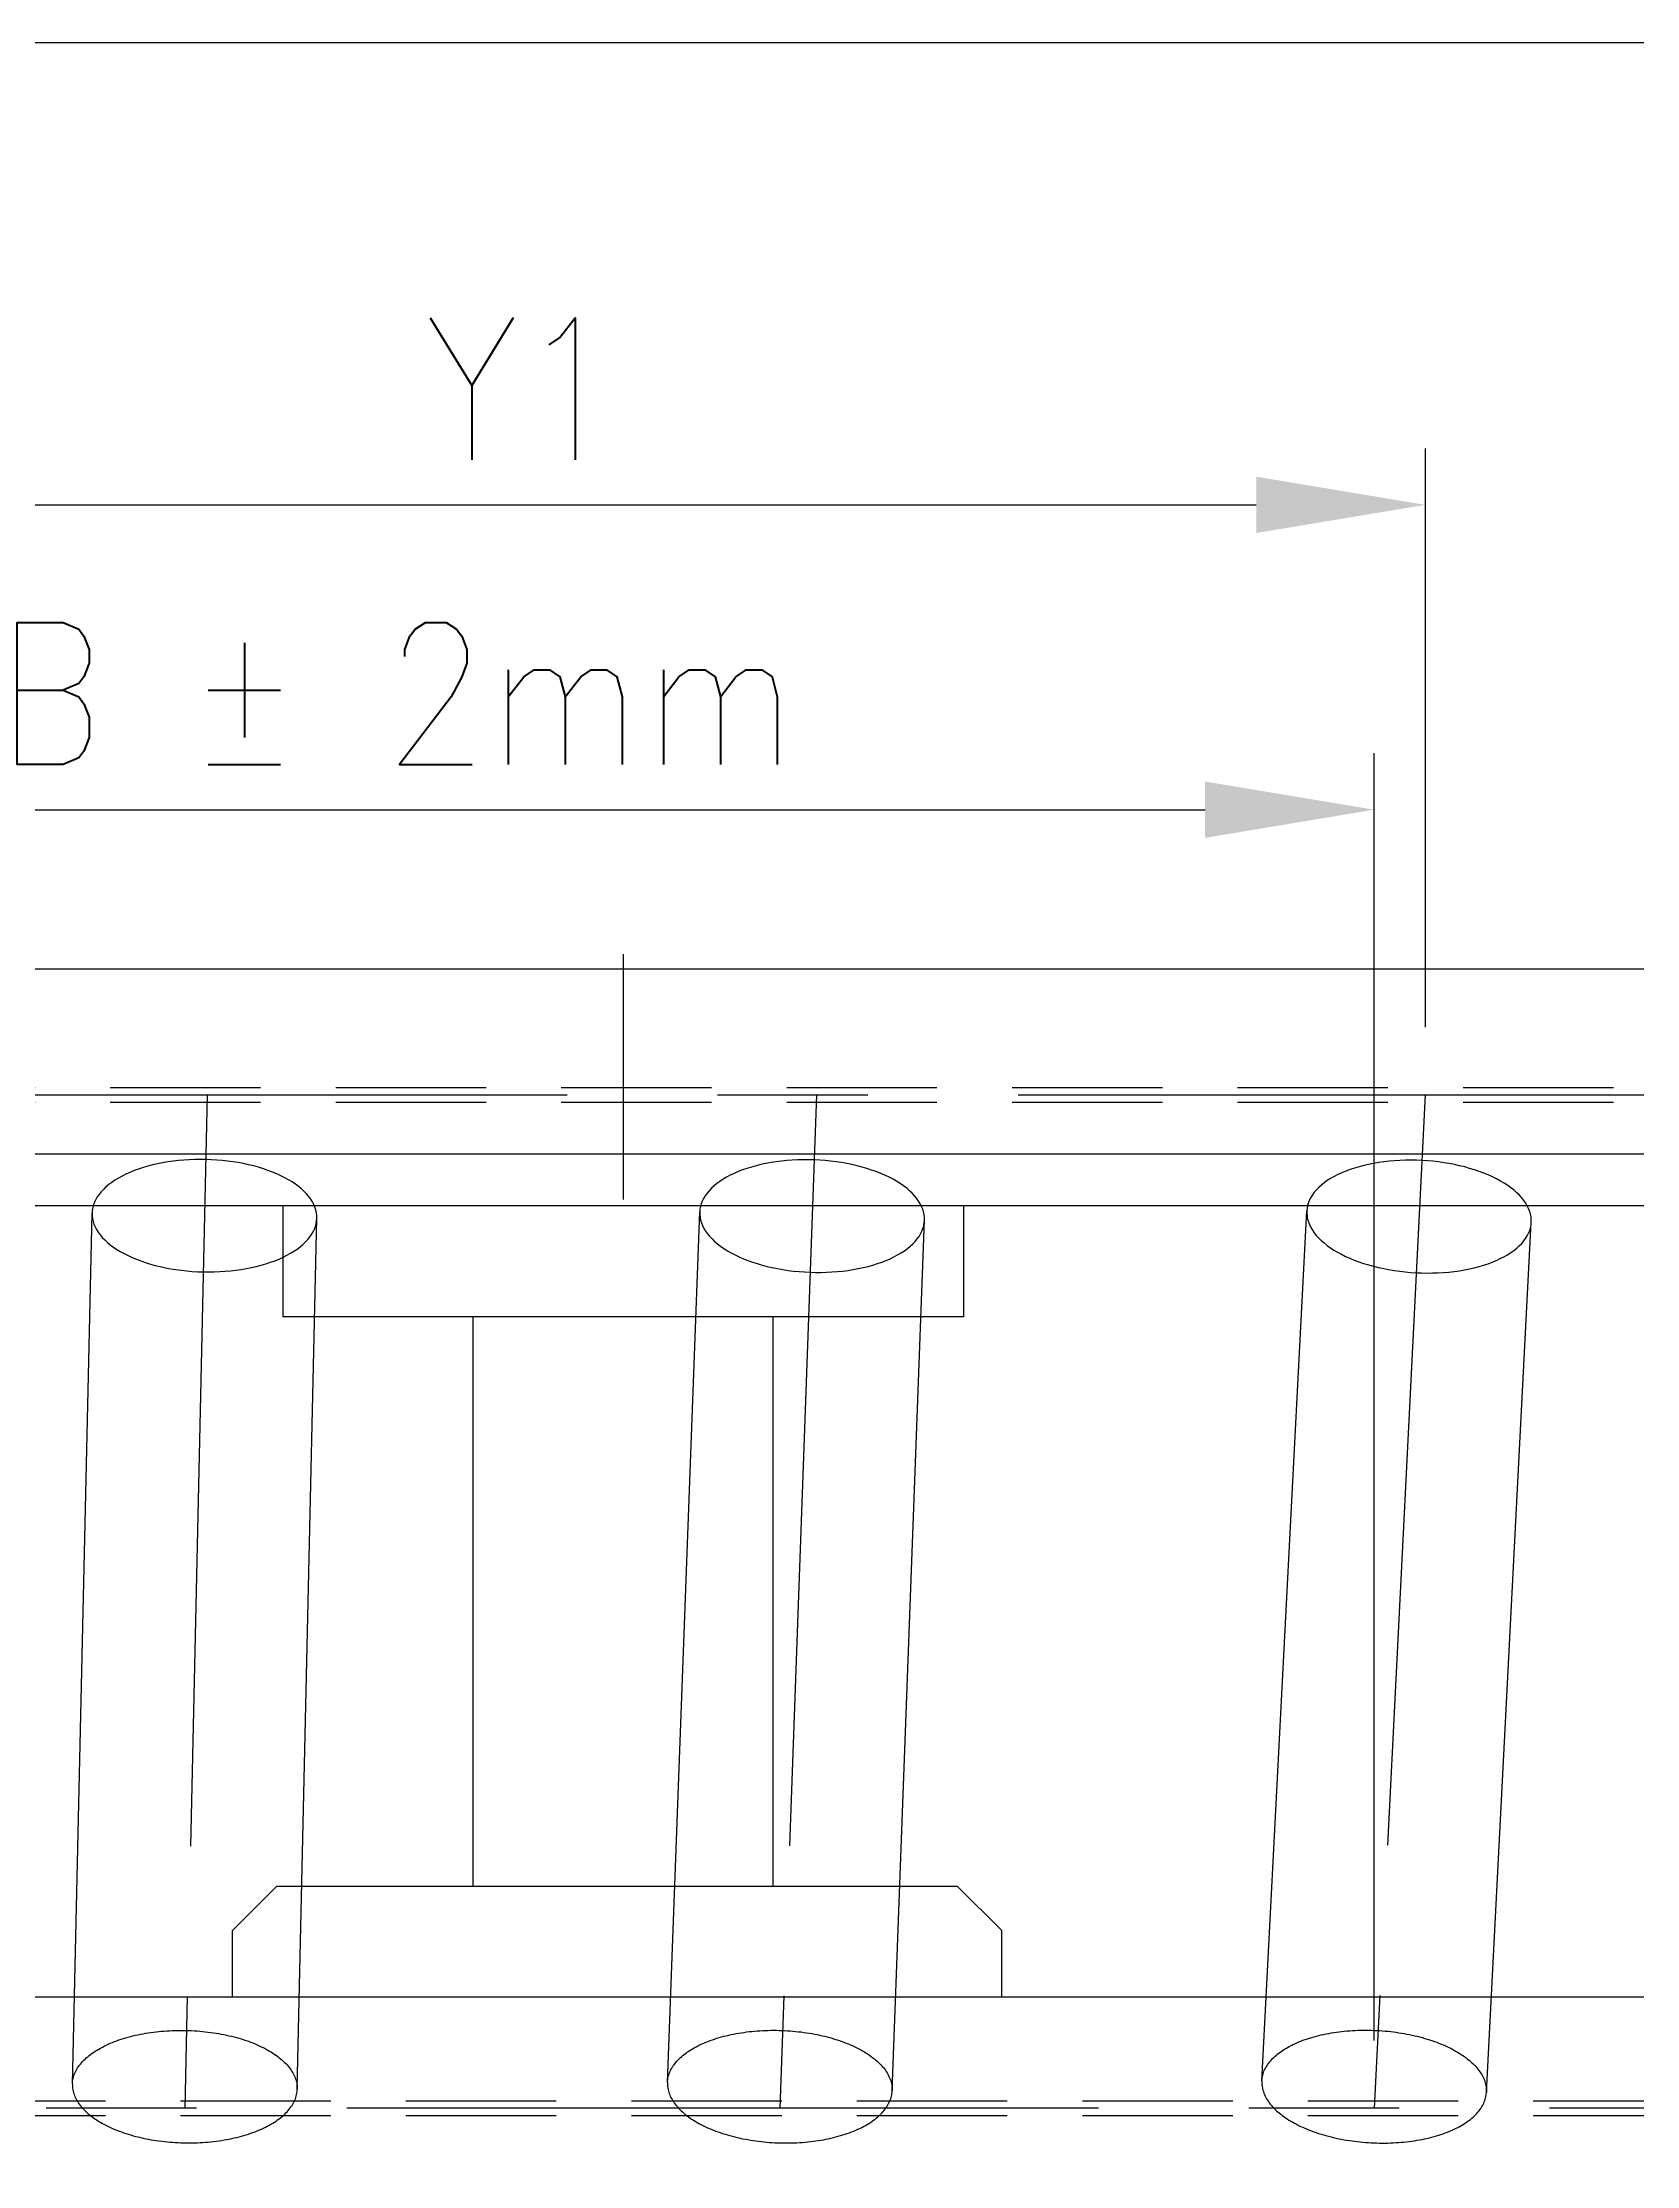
# Model space of a CAD drawing. Extents: x 0 to 13716, y 0 to 9144.
# Drawn here: x 9034 to 9573, y 3586 to 4303 of the extents above; entities that cross this region are included whole.
import ezdxf

# ---------------------------------------------------------------- set-up
doc = ezdxf.new("R2010")
doc.units = 0
doc.header["$LTSCALE"] = 8
for name, pattern in [('CENTER', [50.8, 31.75, -6.35, 6.35, -6.35]), ('HIDDEN', [9.525, 6.35, -3.175]), ('HIDDEN2', [4.7625, 3.175, -1.5875])]:
    doc.linetypes.add(name, pattern=pattern)
doc.layers.get('DEFPOINTS').update_dxf_attribs({"linetype": 'CONTINUOUS'})
for name, color, linetype in [('EMS_CL', 1, 'CENTER'), ('EMS_DIM', 3, 'CONTINUOUS'), ('EMS_HF', 3, 'HIDDEN2'), ('EMS_HIDDEN', 3, 'HIDDEN'), ('EMS_OBJECT', 2, 'CONTINUOUS')]:
    doc.layers.add(name, color=color, linetype=linetype)
doc.styles.add('ROMANS', font='Romans', dxfattribs={"width": 0.85, "height": 48})
doc.dimstyles.get("Standard").update_dxf_attribs({"dimtxt": 2.5, "dimasz": 2.5, "dimexe": 1.25, "dimexo": 0.625, "dimtad": 1, "dimcen": 2.5, "dimazin": 3, "dimtfac": 1, "dimtmove": 0, "dimatfit": 3})

# ---------------------------------------------------------------- blocks, each defined once
blk = doc.blocks.new('*U237')
at = {"layer": 'EMS_DIM', "style": 'ROMANS', "width": 0.85}
blk.add_text('B ± 2mm', height=48, dxfattribs=at).set_placement((9018.61, 4059.35))
blk = doc.blocks.new('*D55')
at = {"layer": 'DEFPOINTS', "color": 0}
for p in [(9484.37, 4044.11), (8881.19, 3605.25), (9484.37, 3605.25)]:
    blk.add_point(p, dxfattribs=at)
at = {"layer": 'EMS_DIM'}
for p, q in [((8881.19, 3628.11), (8881.19, 4063.16)), ((9484.37, 3628.11), (9484.37, 4063.16)), ((8938.34, 4044.11), (9427.22, 4044.11))]:
    blk.add_line(p, q, dxfattribs=at)
for points in [[(8938.34, 4053.63), (8938.34, 4034.58), (8881.19, 4044.11)], [(9427.22, 4053.63), (9427.22, 4034.58), (9484.37, 4044.11)]]:
    blk.add_solid(points, dxfattribs=at)
at = {"layer": 'EMS_OBJECT'}
blk.add_blockref('*U237', (0, 0), dxfattribs=at)
blk = doc.blocks.new('*U239')
at = {"layer": 'EMS_DIM', "style": 'ROMANS', "width": 0.85}
blk.add_text('Y1', height=48, dxfattribs=at).set_placement((9163.62, 4162.39))
blk = doc.blocks.new('*D54')
at = {"layer": 'DEFPOINTS', "color": 0}
for p in [(9501.67, 4147.15), (8883.87, 3947.75), (9501.67, 3947.75)]:
    blk.add_point(p, dxfattribs=at)
at = {"layer": 'EMS_DIM'}
for p, q in [((8883.87, 3970.61), (8883.87, 4166.2)), ((9501.67, 3970.61), (9501.67, 4166.2)), ((8941.02, 4147.15), (9444.52, 4147.15))]:
    blk.add_line(p, q, dxfattribs=at)
for points in [[(8941.02, 4156.67), (8941.02, 4137.62), (8883.87, 4147.15)], [(9444.52, 4156.67), (9444.52, 4137.62), (9501.67, 4147.15)]]:
    blk.add_solid(points, dxfattribs=at)
at = {"layer": 'EMS_OBJECT'}
blk.add_blockref('*U239', (0, 0), dxfattribs=at)

msp = doc.modelspace()

# ---------------------------------------------------------------- linework, layer by layer
at = {"layer": 'EMS_CL', "color": 252}
for p, q in [((9230.559, 3995.223), (9230.559, 3912.323)), ((7738.484, 3947.746), (9838.735, 3947.746)), ((9797.6, 3605.246), (7750.242, 3605.246))]:
    msp.add_line(p, q, dxfattribs=at)
at = {"layer": 'EMS_CL'}
for p, q in [((9089.971, 3947.746), (9082.419, 3605.246)), ((9295.935, 3947.746), (9283.507, 3605.246)), ((9501.665, 3947.746), (9484.366, 3605.246)), ((9082.419, 2810.246), (9082.419, 3605.246)), ((9283.507, 2810.246), (9283.507, 3605.246)), ((9484.366, 2810.246), (9484.366, 3605.246))]:
    msp.add_line(p, q, dxfattribs=at)
at = {"layer": 'EMS_DIM'}
for p, q in [((9044.429, 3613.365), (9051.06, 3907.739)), ((9120.41, 3611.654), (9127.041, 3906.028)), ((9245.533, 3613.917), (9256.442, 3908.164)), ((9321.481, 3611.102), (9332.389, 3905.348)), ((9446.417, 3614.468), (9461.591, 3908.525)), ((9522.316, 3610.551), (9537.49, 3904.609))]:
    msp.add_line(p, q, dxfattribs=at)
for points in [[(9051.06, 3907.74, 0), (9051.09, 3906.81, 0), (9051.2, 3905.87, 0), (9051.41, 3904.94, 0), (9051.71, 3904.02, 0), (9052.09, 3903.1, 0), (9052.57, 3902.19, 0), (9053.14, 3901.29, 0), (9053.79, 3900.4, 0), (9054.52, 3899.54, 0), (9055.34, 3898.68, 0), (9056.25, 3897.85, 0), (9057.23, 3897.04, 0), (9058.28, 3896.26, 0), (9059.41, 3895.49, 0), (9060.61, 3894.76, 0), (9061.88, 3894.06, 0), (9063.22, 3893.38, 0), (9064.62, 3892.74, 0), (9066.08, 3892.14, 0), (9067.59, 3891.57, 0), (9069.15, 3891.03, 0), (9070.76, 3890.53, 0), (9072.42, 3890.08, 0), (9074.12, 3889.66, 0), (9075.85, 3889.29, 0), (9077.61, 3888.95, 0), (9079.4, 3888.67, 0), (9081.22, 3888.42, 0), (9083.05, 3888.22, 0), (9084.9, 3888.06, 0), (9086.76, 3887.95, 0), (9088.62, 3887.89, 0), (9090.49, 3887.87, 0), (9092.35, 3887.9, 0), (9094.2, 3887.97, 0), (9096.04, 3888.09, 0), (9097.87, 3888.25, 0), (9099.67, 3888.46, 0), (9101.45, 3888.71, 0), (9103.19, 3889.01, 0), (9104.91, 3889.35, 0), (9106.58, 3889.73, 0), (9108.21, 3890.15, 0), (9109.8, 3890.61, 0), (9111.34, 3891.12, 0), (9112.82, 3891.66, 0), (9114.25, 3892.23, 0), (9115.61, 3892.85, 0), (9116.91, 3893.49, 0), (9118.15, 3894.17, 0), (9119.31, 3894.88, 0), (9120.4, 3895.62, 0), (9121.42, 3896.38, 0), (9122.35, 3897.17, 0), (9123.21, 3897.99, 0), (9123.99, 3898.82, 0), (9124.68, 3899.68, 0), (9125.28, 3900.55, 0), (9125.8, 3901.44, 0), (9126.23, 3902.34, 0), (9126.57, 3903.25, 0), (9126.82, 3904.17, 0), (9126.97, 3905.1, 0), (9127.04, 3906.03, 0), (9127.02, 3906.96, 0), (9126.9, 3907.89, 0), (9126.69, 3908.82, 0), (9126.39, 3909.75, 0), (9126.01, 3910.67, 0), (9125.53, 3911.58, 0), (9124.96, 3912.48, 0), (9124.31, 3913.36, 0), (9123.58, 3914.23, 0), (9122.76, 3915.08, 0), (9121.86, 3915.91, 0), (9120.88, 3916.73, 0), (9119.82, 3917.51, 0), (9118.69, 3918.27, 0), (9117.49, 3919.01, 0), (9116.22, 3919.71, 0), (9114.88, 3920.38, 0), (9113.48, 3921.02, 0), (9112.03, 3921.63, 0), (9110.51, 3922.2, 0), (9108.95, 3922.74, 0), (9107.34, 3923.23, 0), (9105.68, 3923.69, 0), (9103.98, 3924.11, 0), (9102.25, 3924.48, 0), (9100.49, 3924.81, 0), (9098.7, 3925.1, 0), (9096.88, 3925.35, 0), (9095.05, 3925.55, 0), (9093.2, 3925.7, 0), (9091.34, 3925.81, 0), (9089.48, 3925.88, 0), (9087.61, 3925.9, 0), (9085.75, 3925.87, 0), (9083.9, 3925.8, 0), (9082.06, 3925.68, 0), (9080.23, 3925.52, 0), (9078.43, 3925.31, 0), (9076.65, 3925.06, 0), (9074.91, 3924.76, 0), (9073.19, 3924.42, 0), (9071.52, 3924.04, 0), (9069.89, 3923.62, 0), (9068.3, 3923.15, 0), (9066.76, 3922.65, 0), (9065.28, 3922.11, 0), (9063.85, 3921.53, 0), (9062.49, 3920.92, 0), (9061.19, 3920.27, 0), (9059.96, 3919.6, 0), (9058.79, 3918.89, 0), (9057.7, 3918.15, 0), (9056.69, 3917.38, 0), (9055.75, 3916.59, 0), (9054.89, 3915.78, 0), (9054.12, 3914.94, 0), (9053.43, 3914.09, 0), (9052.82, 3913.22, 0), (9052.3, 3912.33, 0), (9051.87, 3911.43, 0), (9051.53, 3910.52, 0), (9051.29, 3909.6, 0), (9051.13, 3908.67, 0), (9051.06, 3907.74, 0)], [(9256.44, 3908.16, 0), (9256.45, 3907.23, 0), (9256.56, 3906.3, 0), (9256.75, 3905.36, 0), (9257.03, 3904.43, 0), (9257.41, 3903.51, 0), (9257.87, 3902.59, 0), (9258.42, 3901.68, 0), (9259.06, 3900.79, 0), (9259.79, 3899.91, 0), (9260.59, 3899.05, 0), (9261.48, 3898.2, 0), (9262.45, 3897.38, 0), (9263.5, 3896.58, 0), (9264.61, 3895.8, 0), (9265.81, 3895.05, 0), (9267.07, 3894.33, 0), (9268.39, 3893.63, 0), (9269.78, 3892.97, 0), (9271.23, 3892.34, 0), (9272.73, 3891.75, 0), (9274.29, 3891.19, 0), (9275.89, 3890.67, 0), (9277.54, 3890.19, 0), (9279.23, 3889.75, 0), (9280.96, 3889.35, 0), (9282.72, 3889, 0), (9284.51, 3888.68, 0), (9286.32, 3888.41, 0), (9288.15, 3888.18, 0), (9289.99, 3888, 0), (9291.85, 3887.86, 0), (9293.71, 3887.77, 0), (9295.58, 3887.72, 0), (9297.44, 3887.72, 0), (9299.29, 3887.77, 0), (9301.13, 3887.86, 0), (9302.96, 3888, 0), (9304.77, 3888.18, 0), (9306.55, 3888.4, 0), (9308.3, 3888.68, 0), (9310.02, 3888.99, 0), (9311.7, 3889.35, 0), (9313.33, 3889.75, 0), (9314.93, 3890.19, 0), (9316.47, 3890.67, 0), (9317.96, 3891.19, 0), (9319.4, 3891.74, 0), (9320.77, 3892.33, 0), (9322.08, 3892.96, 0), (9323.32, 3893.62, 0), (9324.5, 3894.31, 0), (9325.6, 3895.04, 0), (9326.62, 3895.79, 0), (9327.57, 3896.56, 0), (9328.44, 3897.37, 0), (9329.23, 3898.19, 0), (9329.93, 3899.03, 0), (9330.55, 3899.9, 0), (9331.08, 3900.78, 0), (9331.52, 3901.67, 0), (9331.88, 3902.58, 0), (9332.14, 3903.49, 0), (9332.31, 3904.42, 0), (9332.39, 3905.35, 0), (9332.38, 3906.28, 0), (9332.28, 3907.22, 0), (9332.08, 3908.15, 0), (9331.8, 3909.08, 0), (9331.42, 3910, 0), (9330.96, 3910.92, 0), (9330.41, 3911.83, 0), (9329.77, 3912.72, 0), (9329.04, 3913.6, 0), (9328.24, 3914.46, 0), (9327.35, 3915.31, 0), (9326.38, 3916.13, 0), (9325.34, 3916.94, 0), (9324.22, 3917.71, 0), (9323.03, 3918.46, 0), (9321.76, 3919.19, 0), (9320.44, 3919.88, 0), (9319.05, 3920.54, 0), (9317.6, 3921.17, 0), (9316.1, 3921.76, 0), (9314.54, 3922.32, 0), (9312.94, 3922.84, 0), (9311.29, 3923.32, 0), (9309.6, 3923.76, 0), (9307.87, 3924.16, 0), (9306.11, 3924.52, 0), (9304.33, 3924.83, 0), (9302.51, 3925.1, 0), (9300.68, 3925.33, 0), (9298.84, 3925.51, 0), (9296.98, 3925.65, 0), (9295.12, 3925.74, 0), (9293.26, 3925.79, 0), (9291.39, 3925.79, 0), (9289.54, 3925.74, 0), (9287.7, 3925.65, 0), (9285.87, 3925.52, 0), (9284.07, 3925.33, 0), (9282.29, 3925.11, 0), (9280.53, 3924.84, 0), (9278.82, 3924.52, 0), (9277.14, 3924.16, 0), (9275.5, 3923.77, 0), (9273.9, 3923.33, 0), (9272.36, 3922.85, 0), (9270.87, 3922.33, 0), (9269.44, 3921.77, 0), (9268.06, 3921.18, 0), (9266.75, 3920.55, 0), (9265.51, 3919.89, 0), (9264.33, 3919.2, 0), (9263.23, 3918.48, 0), (9262.21, 3917.72, 0), (9261.26, 3916.95, 0), (9260.39, 3916.15, 0), (9259.6, 3915.32, 0), (9258.9, 3914.48, 0), (9258.28, 3913.61, 0), (9257.75, 3912.74, 0), (9257.31, 3911.84, 0), (9256.96, 3910.93, 0), (9256.69, 3910.02, 0), (9256.52, 3909.09, 0), (9256.44, 3908.16, 0)], [(9461.59, 3908.53, 0), (9461.59, 3907.59, 0), (9461.68, 3906.66, 0), (9461.86, 3905.72, 0), (9462.13, 3904.79, 0), (9462.49, 3903.86, 0), (9462.94, 3902.93, 0), (9463.48, 3902.02, 0), (9464.1, 3901.11, 0), (9464.82, 3900.22, 0), (9465.61, 3899.35, 0), (9466.49, 3898.49, 0), (9467.44, 3897.65, 0), (9468.48, 3896.84, 0), (9469.58, 3896.04, 0), (9470.76, 3895.28, 0), (9472.01, 3894.53, 0), (9473.33, 3893.82, 0), (9474.71, 3893.14, 0), (9476.15, 3892.49, 0), (9477.64, 3891.88, 0), (9479.19, 3891.3, 0), (9480.79, 3890.76, 0), (9482.43, 3890.25, 0), (9484.11, 3889.79, 0), (9485.83, 3889.36, 0), (9487.59, 3888.98, 0), (9489.37, 3888.64, 0), (9491.18, 3888.34, 0), (9493, 3888.08, 0), (9494.85, 3887.88, 0), (9496.7, 3887.71, 0), (9498.56, 3887.59, 0), (9500.42, 3887.52, 0), (9502.29, 3887.49, 0), (9504.14, 3887.51, 0), (9505.98, 3887.57, 0), (9507.81, 3887.68, 0), (9509.62, 3887.84, 0), (9511.4, 3888.04, 0), (9513.16, 3888.29, 0), (9514.88, 3888.58, 0), (9516.57, 3888.91, 0), (9518.21, 3889.28, 0), (9519.81, 3889.7, 0), (9521.36, 3890.16, 0), (9522.86, 3890.66, 0), (9524.3, 3891.19, 0), (9525.68, 3891.77, 0), (9527, 3892.37, 0), (9528.25, 3893.02, 0), (9529.44, 3893.69, 0), (9530.55, 3894.4, 0), (9531.59, 3895.13, 0), (9532.55, 3895.9, 0), (9533.43, 3896.68, 0), (9534.23, 3897.5, 0), (9534.94, 3898.33, 0), (9535.57, 3899.18, 0), (9536.11, 3900.06, 0), (9536.57, 3900.94, 0), (9536.94, 3901.85, 0), (9537.21, 3902.76, 0), (9537.4, 3903.68, 0), (9537.49, 3904.61, 0), (9537.49, 3905.54, 0), (9537.4, 3906.48, 0), (9537.22, 3907.41, 0), (9536.95, 3908.35, 0), (9536.59, 3909.28, 0), (9536.14, 3910.2, 0), (9535.6, 3911.12, 0), (9534.98, 3912.02, 0), (9534.26, 3912.91, 0), (9533.47, 3913.78, 0), (9532.59, 3914.64, 0), (9531.64, 3915.48, 0), (9530.6, 3916.3, 0), (9529.5, 3917.09, 0), (9528.32, 3917.86, 0), (9527.07, 3918.6, 0), (9525.75, 3919.31, 0), (9524.37, 3919.99, 0), (9522.93, 3920.64, 0), (9521.44, 3921.26, 0), (9519.89, 3921.84, 0), (9518.29, 3922.38, 0), (9516.65, 3922.88, 0), (9514.97, 3923.35, 0), (9513.25, 3923.77, 0), (9511.49, 3924.16, 0), (9509.71, 3924.5, 0), (9507.9, 3924.8, 0), (9506.08, 3925.05, 0), (9504.23, 3925.26, 0), (9502.38, 3925.42, 0), (9500.52, 3925.54, 0), (9498.66, 3925.61, 0), (9496.79, 3925.64, 0), (9494.94, 3925.62, 0), (9493.1, 3925.56, 0), (9491.27, 3925.45, 0), (9489.46, 3925.29, 0), (9487.68, 3925.09, 0), (9485.92, 3924.85, 0), (9484.2, 3924.56, 0), (9482.51, 3924.22, 0), (9480.87, 3923.85, 0), (9479.27, 3923.43, 0), (9477.72, 3922.97, 0), (9476.22, 3922.48, 0), (9474.78, 3921.94, 0), (9473.4, 3921.37, 0), (9472.08, 3920.76, 0), (9470.83, 3920.12, 0), (9469.64, 3919.44, 0), (9468.53, 3918.74, 0), (9467.49, 3918, 0), (9466.53, 3917.24, 0), (9465.65, 3916.45, 0), (9464.85, 3915.64, 0), (9464.14, 3914.8, 0), (9463.51, 3913.95, 0), (9462.97, 3913.08, 0), (9462.51, 3912.19, 0), (9462.15, 3911.29, 0), (9461.87, 3910.38, 0), (9461.68, 3909.45, 0), (9461.59, 3908.53, 0)], [(9044.43, 3613.37, 0), (9044.43, 3612.9, 0), (9044.45, 3612.43, 0), (9044.5, 3611.97, 0), (9044.57, 3611.5, 0), (9044.66, 3611.03, 0), (9044.78, 3610.57, 0), (9044.92, 3610.11, 0), (9045.08, 3609.64, 0), (9045.26, 3609.18, 0), (9045.46, 3608.72, 0), (9045.69, 3608.27, 0), (9045.94, 3607.81, 0), (9046.21, 3607.36, 0), (9046.51, 3606.92, 0), (9046.82, 3606.47, 0), (9047.16, 3606.03, 0), (9047.51, 3605.59, 0), (9047.89, 3605.16, 0), (9048.29, 3604.73, 0), (9048.71, 3604.31, 0), (9049.15, 3603.89, 0), (9049.61, 3603.48, 0), (9050.09, 3603.07, 0), (9050.59, 3602.67, 0), (9051.11, 3602.27, 0), (9051.65, 3601.88, 0), (9052.21, 3601.5, 0), (9052.78, 3601.12, 0), (9053.37, 3600.75, 0), (9053.98, 3600.39, 0), (9054.61, 3600.03, 0), (9055.25, 3599.68, 0), (9055.91, 3599.34, 0), (9056.59, 3599.01, 0), (9057.28, 3598.69, 0), (9057.99, 3598.37, 0), (9058.71, 3598.06, 0), (9059.44, 3597.76, 0), (9060.19, 3597.47, 0), (9060.96, 3597.19, 0), (9061.73, 3596.92, 0), (9062.52, 3596.66, 0), (9063.32, 3596.4, 0), (9064.13, 3596.16, 0), (9064.96, 3595.93, 0), (9065.79, 3595.7, 0), (9066.63, 3595.49, 0), (9067.49, 3595.29, 0), (9068.35, 3595.1, 0), (9069.22, 3594.91, 0), (9070.1, 3594.74, 0), (9070.98, 3594.58, 0), (9071.87, 3594.43, 0), (9072.77, 3594.29, 0), (9073.68, 3594.16, 0), (9074.59, 3594.05, 0), (9075.5, 3593.94, 0), (9076.42, 3593.85, 0), (9077.34, 3593.76, 0), (9078.27, 3593.69, 0), (9079.2, 3593.63, 0), (9080.13, 3593.58, 0), (9081.06, 3593.54, 0), (9081.99, 3593.51, 0), (9082.92, 3593.5, 0), (9083.86, 3593.5, 0), (9084.79, 3593.5, 0), (9085.72, 3593.52, 0), (9086.65, 3593.55, 0), (9087.57, 3593.59, 0), (9088.49, 3593.65, 0), (9089.41, 3593.71, 0), (9090.33, 3593.79, 0), (9091.24, 3593.88, 0), (9092.14, 3593.97, 0), (9093.04, 3594.08, 0), (9093.93, 3594.2, 0), (9094.82, 3594.34, 0), (9095.69, 3594.48, 0), (9096.56, 3594.63, 0), (9097.42, 3594.8, 0), (9098.28, 3594.97, 0), (9099.12, 3595.16, 0), (9099.95, 3595.35, 0), (9100.77, 3595.56, 0), (9101.58, 3595.78, 0), (9102.38, 3596, 0), (9103.17, 3596.24, 0), (9103.94, 3596.49, 0), (9104.71, 3596.74, 0), (9105.45, 3597.01, 0), (9106.19, 3597.28, 0), (9106.91, 3597.57, 0), (9107.62, 3597.86, 0), (9108.31, 3598.16, 0), (9108.98, 3598.47, 0), (9109.64, 3598.79, 0), (9110.28, 3599.12, 0), (9110.91, 3599.45, 0), (9111.51, 3599.8, 0), (9112.11, 3600.15, 0), (9112.68, 3600.51, 0), (9113.23, 3600.87, 0), (9113.77, 3601.24, 0), (9114.29, 3601.62, 0), (9114.78, 3602.01, 0), (9115.26, 3602.4, 0), (9115.72, 3602.8, 0), (9116.16, 3603.2, 0), (9116.58, 3603.61, 0), (9116.98, 3604.03, 0), (9117.35, 3604.45, 0), (9117.71, 3604.87, 0), (9118.04, 3605.3, 0), (9118.36, 3605.74, 0), (9118.65, 3606.18, 0), (9118.92, 3606.62, 0), (9119.17, 3607.06, 0), (9119.39, 3607.51, 0), (9119.6, 3607.96, 0), (9119.78, 3608.42, 0), (9119.94, 3608.88, 0), (9120.07, 3609.33, 0), (9120.18, 3609.8, 0), (9120.28, 3610.26, 0), (9120.34, 3610.72, 0), (9120.39, 3611.19, 0), (9120.41, 3611.65, 0)], [(9245.53, 3613.92, 0), (9245.53, 3613.45, 0), (9245.54, 3612.98, 0), (9245.58, 3612.52, 0), (9245.65, 3612.05, 0), (9245.73, 3611.58, 0), (9245.84, 3611.12, 0), (9245.97, 3610.65, 0), (9246.13, 3610.19, 0), (9246.3, 3609.72, 0), (9246.5, 3609.26, 0), (9246.72, 3608.8, 0), (9246.96, 3608.35, 0), (9247.23, 3607.89, 0), (9247.52, 3607.44, 0), (9247.82, 3606.99, 0), (9248.15, 3606.54, 0), (9248.51, 3606.1, 0), (9248.88, 3605.66, 0), (9249.27, 3605.23, 0), (9249.69, 3604.8, 0), (9250.12, 3604.38, 0), (9250.57, 3603.96, 0), (9251.05, 3603.54, 0), (9251.54, 3603.13, 0), (9252.05, 3602.73, 0), (9252.59, 3602.33, 0), (9253.14, 3601.94, 0), (9253.71, 3601.55, 0), (9254.29, 3601.17, 0), (9254.9, 3600.8, 0), (9255.52, 3600.44, 0), (9256.16, 3600.08, 0), (9256.81, 3599.73, 0), (9257.48, 3599.39, 0), (9258.17, 3599.05, 0), (9258.87, 3598.73, 0), (9259.59, 3598.41, 0), (9260.32, 3598.1, 0), (9261.07, 3597.8, 0), (9261.82, 3597.5, 0), (9262.6, 3597.22, 0), (9263.38, 3596.95, 0), (9264.18, 3596.68, 0), (9264.99, 3596.43, 0), (9265.8, 3596.18, 0), (9266.63, 3595.95, 0), (9267.47, 3595.72, 0), (9268.32, 3595.51, 0), (9269.18, 3595.3, 0), (9270.05, 3595.11, 0), (9270.93, 3594.92, 0), (9271.81, 3594.75, 0), (9272.7, 3594.59, 0), (9273.6, 3594.43, 0), (9274.5, 3594.29, 0), (9275.41, 3594.16, 0), (9276.32, 3594.04, 0), (9277.24, 3593.93, 0), (9278.16, 3593.84, 0), (9279.08, 3593.75, 0), (9280.01, 3593.68, 0), (9280.94, 3593.61, 0), (9281.87, 3593.56, 0), (9282.8, 3593.52, 0), (9283.74, 3593.49, 0), (9284.67, 3593.48, 0), (9285.6, 3593.47, 0), (9286.53, 3593.48, 0), (9287.46, 3593.49, 0), (9288.38, 3593.52, 0), (9289.31, 3593.56, 0), (9290.23, 3593.61, 0), (9291.14, 3593.68, 0), (9292.05, 3593.75, 0), (9292.96, 3593.83, 0), (9293.86, 3593.93, 0), (9294.75, 3594.04, 0), (9295.64, 3594.16, 0), (9296.52, 3594.29, 0), (9297.39, 3594.43, 0), (9298.25, 3594.58, 0), (9299.11, 3594.74, 0), (9299.95, 3594.92, 0), (9300.79, 3595.1, 0), (9301.61, 3595.3, 0), (9302.43, 3595.5, 0), (9303.23, 3595.72, 0), (9304.02, 3595.94, 0), (9304.8, 3596.18, 0), (9305.56, 3596.42, 0), (9306.31, 3596.68, 0), (9307.05, 3596.94, 0), (9307.78, 3597.21, 0), (9308.49, 3597.5, 0), (9309.18, 3597.79, 0), (9309.86, 3598.09, 0), (9310.52, 3598.4, 0), (9311.17, 3598.72, 0), (9311.8, 3599.04, 0), (9312.41, 3599.38, 0), (9313.01, 3599.72, 0), (9313.59, 3600.07, 0), (9314.15, 3600.43, 0), (9314.69, 3600.79, 0), (9315.21, 3601.16, 0), (9315.72, 3601.54, 0), (9316.2, 3601.93, 0), (9316.67, 3602.32, 0), (9317.11, 3602.72, 0), (9317.53, 3603.12, 0), (9317.94, 3603.53, 0), (9318.32, 3603.94, 0), (9318.68, 3604.36, 0), (9319.02, 3604.79, 0), (9319.34, 3605.22, 0), (9319.64, 3605.65, 0), (9319.92, 3606.09, 0), (9320.17, 3606.53, 0), (9320.4, 3606.98, 0), (9320.61, 3607.42, 0), (9320.8, 3607.88, 0), (9320.97, 3608.33, 0), (9321.11, 3608.79, 0), (9321.23, 3609.25, 0), (9321.33, 3609.71, 0), (9321.4, 3610.17, 0), (9321.45, 3610.64, 0), (9321.48, 3611.1, 0)], [(9446.42, 3614.47, 0), (9446.4, 3614, 0), (9446.41, 3613.53, 0), (9446.45, 3613.07, 0), (9446.5, 3612.6, 0), (9446.58, 3612.13, 0), (9446.68, 3611.66, 0), (9446.81, 3611.19, 0), (9446.95, 3610.73, 0), (9447.12, 3610.26, 0), (9447.32, 3609.8, 0), (9447.53, 3609.34, 0), (9447.77, 3608.88, 0), (9448.02, 3608.42, 0), (9448.31, 3607.96, 0), (9448.61, 3607.51, 0), (9448.93, 3607.06, 0), (9449.28, 3606.61, 0), (9449.64, 3606.17, 0), (9450.03, 3605.73, 0), (9450.44, 3605.29, 0), (9450.86, 3604.86, 0), (9451.31, 3604.43, 0), (9451.78, 3604.01, 0), (9452.27, 3603.6, 0), (9452.78, 3603.18, 0), (9453.3, 3602.78, 0), (9453.85, 3602.38, 0), (9454.41, 3601.99, 0), (9454.99, 3601.6, 0), (9455.59, 3601.22, 0), (9456.21, 3600.84, 0), (9456.84, 3600.48, 0), (9457.49, 3600.12, 0), (9458.16, 3599.77, 0), (9458.84, 3599.42, 0), (9459.53, 3599.08, 0), (9460.25, 3598.76, 0), (9460.97, 3598.44, 0), (9461.71, 3598.12, 0), (9462.47, 3597.82, 0), (9463.24, 3597.53, 0), (9464.02, 3597.24, 0), (9464.81, 3596.97, 0), (9465.61, 3596.7, 0), (9466.43, 3596.44, 0), (9467.26, 3596.19, 0), (9468.09, 3595.96, 0), (9468.94, 3595.73, 0), (9469.79, 3595.51, 0), (9470.66, 3595.3, 0), (9471.53, 3595.11, 0), (9472.41, 3594.92, 0), (9473.3, 3594.74, 0), (9474.2, 3594.58, 0), (9475.1, 3594.42, 0), (9476, 3594.28, 0), (9476.91, 3594.15, 0), (9477.83, 3594.03, 0), (9478.75, 3593.92, 0), (9479.67, 3593.82, 0), (9480.6, 3593.73, 0), (9481.53, 3593.65, 0), (9482.46, 3593.59, 0), (9483.39, 3593.53, 0), (9484.32, 3593.49, 0), (9485.25, 3593.46, 0), (9486.18, 3593.44, 0), (9487.11, 3593.43, 0), (9488.04, 3593.44, 0), (9488.97, 3593.45, 0), (9489.89, 3593.48, 0), (9490.81, 3593.52, 0), (9491.73, 3593.57, 0), (9492.64, 3593.63, 0), (9493.54, 3593.7, 0), (9494.45, 3593.78, 0), (9495.34, 3593.88, 0), (9496.23, 3593.98, 0), (9497.11, 3594.1, 0), (9497.98, 3594.23, 0), (9498.85, 3594.37, 0), (9499.71, 3594.52, 0), (9500.55, 3594.68, 0), (9501.39, 3594.85, 0), (9502.22, 3595.03, 0), (9503.04, 3595.23, 0), (9503.84, 3595.43, 0), (9504.64, 3595.64, 0), (9505.42, 3595.87, 0), (9506.19, 3596.1, 0), (9506.94, 3596.35, 0), (9507.68, 3596.6, 0), (9508.41, 3596.86, 0), (9509.13, 3597.14, 0), (9509.82, 3597.42, 0), (9510.51, 3597.71, 0), (9511.18, 3598.01, 0), (9511.83, 3598.32, 0), (9512.46, 3598.63, 0), (9513.08, 3598.96, 0), (9513.68, 3599.29, 0), (9514.26, 3599.63, 0), (9514.83, 3599.98, 0), (9515.38, 3600.34, 0), (9515.9, 3600.7, 0), (9516.41, 3601.07, 0), (9516.9, 3601.45, 0), (9517.37, 3601.84, 0), (9517.82, 3602.23, 0), (9518.25, 3602.63, 0), (9518.66, 3603.03, 0), (9519.05, 3603.44, 0), (9519.42, 3603.85, 0), (9519.77, 3604.27, 0), (9520.09, 3604.7, 0), (9520.4, 3605.13, 0), (9520.68, 3605.56, 0), (9520.94, 3606, 0), (9521.18, 3606.44, 0), (9521.4, 3606.89, 0), (9521.59, 3607.34, 0), (9521.76, 3607.79, 0), (9521.91, 3608.24, 0), (9522.04, 3608.7, 0), (9522.14, 3609.16, 0), (9522.22, 3609.62, 0), (9522.28, 3610.09, 0), (9522.32, 3610.55, 0)]]:
    msp.add_polyline3d(points, dxfattribs=at)
at = {"layer": 'EMS_HF'}
for points in [[(9044.43, 3613.37, 0), (9044.45, 3613.83, 0), (9044.5, 3614.3, 0), (9044.56, 3614.76, 0), (9044.65, 3615.22, 0), (9044.77, 3615.68, 0), (9044.9, 3616.14, 0), (9045.06, 3616.6, 0), (9045.24, 3617.05, 0), (9045.45, 3617.51, 0), (9045.67, 3617.96, 0), (9045.92, 3618.4, 0), (9046.19, 3618.84, 0), (9046.48, 3619.28, 0), (9046.79, 3619.71, 0), (9047.13, 3620.14, 0), (9047.48, 3620.57, 0), (9047.86, 3620.99, 0), (9048.26, 3621.4, 0), (9048.68, 3621.81, 0), (9049.12, 3622.22, 0), (9049.58, 3622.62, 0), (9050.05, 3623.01, 0), (9050.55, 3623.39, 0), (9051.07, 3623.77, 0), (9051.61, 3624.15, 0), (9052.16, 3624.51, 0), (9052.73, 3624.87, 0), (9053.32, 3625.22, 0), (9053.93, 3625.56, 0), (9054.56, 3625.9, 0), (9055.2, 3626.23, 0), (9055.86, 3626.55, 0), (9056.53, 3626.86, 0), (9057.22, 3627.16, 0), (9057.93, 3627.45, 0), (9058.65, 3627.74, 0), (9059.38, 3628.01, 0), (9060.13, 3628.28, 0), (9060.89, 3628.53, 0), (9061.67, 3628.78, 0), (9062.46, 3629.02, 0), (9063.26, 3629.24, 0), (9064.07, 3629.46, 0), (9064.89, 3629.67, 0), (9065.72, 3629.86, 0), (9066.56, 3630.05, 0), (9067.42, 3630.22, 0), (9068.28, 3630.39, 0), (9069.15, 3630.54, 0), (9070.02, 3630.68, 0), (9070.91, 3630.81, 0), (9071.8, 3630.94, 0), (9072.7, 3631.04, 0), (9073.6, 3631.14, 0), (9074.51, 3631.23, 0), (9075.43, 3631.31, 0), (9076.35, 3631.37, 0), (9077.27, 3631.42, 0), (9078.19, 3631.47, 0), (9079.12, 3631.5, 0), (9080.05, 3631.52, 0), (9080.98, 3631.52, 0), (9081.91, 3631.52, 0), (9082.85, 3631.5, 0), (9083.78, 3631.48, 0), (9084.71, 3631.44, 0), (9085.64, 3631.39, 0), (9086.57, 3631.33, 0), (9087.49, 3631.26, 0), (9088.42, 3631.17, 0), (9089.34, 3631.08, 0), (9090.25, 3630.97, 0), (9091.16, 3630.86, 0), (9092.07, 3630.73, 0), (9092.96, 3630.59, 0), (9093.86, 3630.44, 0), (9094.74, 3630.28, 0), (9095.62, 3630.11, 0), (9096.49, 3629.92, 0), (9097.35, 3629.73, 0), (9098.21, 3629.53, 0), (9099.05, 3629.32, 0), (9099.88, 3629.09, 0), (9100.71, 3628.86, 0), (9101.52, 3628.62, 0), (9102.32, 3628.36, 0), (9103.11, 3628.1, 0), (9103.88, 3627.83, 0), (9104.64, 3627.55, 0), (9105.39, 3627.26, 0), (9106.13, 3626.96, 0), (9106.85, 3626.65, 0), (9107.56, 3626.33, 0), (9108.25, 3626.01, 0), (9108.93, 3625.68, 0), (9109.59, 3625.34, 0), (9110.23, 3624.99, 0), (9110.86, 3624.63, 0), (9111.47, 3624.27, 0), (9112.06, 3623.9, 0), (9112.63, 3623.52, 0), (9113.19, 3623.14, 0), (9113.73, 3622.75, 0), (9114.24, 3622.35, 0), (9114.74, 3621.95, 0), (9115.22, 3621.54, 0), (9115.69, 3621.13, 0), (9116.13, 3620.71, 0), (9116.55, 3620.29, 0), (9116.95, 3619.86, 0), (9117.32, 3619.42, 0), (9117.68, 3618.99, 0), (9118.02, 3618.55, 0), (9118.33, 3618.1, 0), (9118.63, 3617.66, 0), (9118.9, 3617.2, 0), (9119.15, 3616.75, 0), (9119.38, 3616.29, 0), (9119.58, 3615.84, 0), (9119.76, 3615.38, 0), (9119.92, 3614.91, 0), (9120.06, 3614.45, 0), (9120.18, 3613.99, 0), (9120.27, 3613.52, 0), (9120.34, 3613.05, 0), (9120.39, 3612.59, 0), (9120.41, 3612.12, 0), (9120.41, 3611.65, 0)], [(9245.53, 3613.92, 0), (9245.56, 3614.38, 0), (9245.61, 3614.85, 0), (9245.69, 3615.31, 0), (9245.79, 3615.77, 0), (9245.9, 3616.23, 0), (9246.05, 3616.69, 0), (9246.21, 3617.14, 0), (9246.4, 3617.59, 0), (9246.61, 3618.04, 0), (9246.84, 3618.49, 0), (9247.1, 3618.93, 0), (9247.37, 3619.37, 0), (9247.67, 3619.8, 0), (9247.99, 3620.23, 0), (9248.33, 3620.66, 0), (9248.69, 3621.08, 0), (9249.08, 3621.49, 0), (9249.48, 3621.9, 0), (9249.9, 3622.3, 0), (9250.35, 3622.7, 0), (9250.81, 3623.09, 0), (9251.3, 3623.48, 0), (9251.8, 3623.86, 0), (9252.32, 3624.23, 0), (9252.87, 3624.59, 0), (9253.43, 3624.95, 0), (9254, 3625.3, 0), (9254.6, 3625.64, 0), (9255.21, 3625.98, 0), (9255.84, 3626.3, 0), (9256.49, 3626.62, 0), (9257.15, 3626.93, 0), (9257.83, 3627.23, 0), (9258.53, 3627.52, 0), (9259.24, 3627.81, 0), (9259.96, 3628.08, 0), (9260.7, 3628.34, 0), (9261.45, 3628.6, 0), (9262.22, 3628.84, 0), (9263, 3629.08, 0), (9263.79, 3629.3, 0), (9264.59, 3629.52, 0), (9265.4, 3629.72, 0), (9266.23, 3629.92, 0), (9267.06, 3630.1, 0), (9267.91, 3630.28, 0), (9268.76, 3630.44, 0), (9269.63, 3630.59, 0), (9270.5, 3630.73, 0), (9271.38, 3630.86, 0), (9272.26, 3630.98, 0), (9273.16, 3631.09, 0), (9274.06, 3631.18, 0), (9274.96, 3631.27, 0), (9275.87, 3631.34, 0), (9276.79, 3631.41, 0), (9277.71, 3631.46, 0), (9278.63, 3631.5, 0), (9279.56, 3631.53, 0), (9280.49, 3631.54, 0), (9281.42, 3631.55, 0), (9282.35, 3631.54, 0), (9283.28, 3631.53, 0), (9284.21, 3631.5, 0), (9285.14, 3631.46, 0), (9286.07, 3631.4, 0), (9287, 3631.34, 0), (9287.93, 3631.27, 0), (9288.85, 3631.18, 0), (9289.78, 3631.08, 0), (9290.69, 3630.98, 0), (9291.61, 3630.86, 0), (9292.51, 3630.73, 0), (9293.42, 3630.59, 0), (9294.31, 3630.43, 0), (9295.2, 3630.27, 0), (9296.09, 3630.1, 0), (9296.96, 3629.91, 0), (9297.83, 3629.72, 0), (9298.69, 3629.51, 0), (9299.54, 3629.3, 0), (9300.38, 3629.07, 0), (9301.21, 3628.84, 0), (9302.03, 3628.59, 0), (9302.84, 3628.34, 0), (9303.63, 3628.07, 0), (9304.42, 3627.8, 0), (9305.19, 3627.51, 0), (9305.95, 3627.22, 0), (9306.69, 3626.92, 0), (9307.42, 3626.61, 0), (9308.14, 3626.29, 0), (9308.84, 3625.97, 0), (9309.53, 3625.63, 0), (9310.2, 3625.29, 0), (9310.86, 3624.94, 0), (9311.49, 3624.58, 0), (9312.12, 3624.22, 0), (9312.72, 3623.85, 0), (9313.31, 3623.47, 0), (9313.88, 3623.08, 0), (9314.43, 3622.69, 0), (9314.96, 3622.29, 0), (9315.47, 3621.89, 0), (9315.97, 3621.48, 0), (9316.44, 3621.06, 0), (9316.89, 3620.64, 0), (9317.33, 3620.22, 0), (9317.74, 3619.79, 0), (9318.14, 3619.35, 0), (9318.51, 3618.92, 0), (9318.86, 3618.47, 0), (9319.19, 3618.03, 0), (9319.5, 3617.58, 0), (9319.79, 3617.13, 0), (9320.05, 3616.67, 0), (9320.29, 3616.22, 0), (9320.51, 3615.76, 0), (9320.71, 3615.3, 0), (9320.89, 3614.83, 0), (9321.04, 3614.37, 0), (9321.17, 3613.9, 0), (9321.28, 3613.44, 0), (9321.37, 3612.97, 0), (9321.43, 3612.5, 0), (9321.47, 3612.04, 0), (9321.49, 3611.57, 0), (9321.48, 3611.1, 0)], [(9446.42, 3614.47, 0), (9446.45, 3614.93, 0), (9446.51, 3615.4, 0), (9446.59, 3615.86, 0), (9446.7, 3616.32, 0), (9446.82, 3616.78, 0), (9446.97, 3617.23, 0), (9447.14, 3617.68, 0), (9447.34, 3618.13, 0), (9447.55, 3618.58, 0), (9447.79, 3619.02, 0), (9448.05, 3619.46, 0), (9448.34, 3619.89, 0), (9448.64, 3620.32, 0), (9448.96, 3620.75, 0), (9449.31, 3621.17, 0), (9449.68, 3621.58, 0), (9450.07, 3621.99, 0), (9450.48, 3622.39, 0), (9450.91, 3622.79, 0), (9451.36, 3623.18, 0), (9451.83, 3623.57, 0), (9452.32, 3623.94, 0), (9452.83, 3624.32, 0), (9453.36, 3624.68, 0), (9453.9, 3625.04, 0), (9454.47, 3625.39, 0), (9455.05, 3625.73, 0), (9455.65, 3626.06, 0), (9456.27, 3626.39, 0), (9456.91, 3626.7, 0), (9457.56, 3627.01, 0), (9458.22, 3627.31, 0), (9458.91, 3627.6, 0), (9459.61, 3627.88, 0), (9460.32, 3628.16, 0), (9461.05, 3628.42, 0), (9461.79, 3628.67, 0), (9462.55, 3628.92, 0), (9463.32, 3629.15, 0), (9464.1, 3629.37, 0), (9464.89, 3629.59, 0), (9465.7, 3629.79, 0), (9466.51, 3629.98, 0), (9467.34, 3630.17, 0), (9468.18, 3630.34, 0), (9469.03, 3630.5, 0), (9469.88, 3630.65, 0), (9470.75, 3630.79, 0), (9471.62, 3630.92, 0), (9472.5, 3631.03, 0), (9473.39, 3631.14, 0), (9474.29, 3631.24, 0), (9475.19, 3631.32, 0), (9476.1, 3631.39, 0), (9477.01, 3631.45, 0), (9477.92, 3631.5, 0), (9478.84, 3631.54, 0), (9479.77, 3631.57, 0), (9480.69, 3631.58, 0), (9481.62, 3631.58, 0), (9482.55, 3631.58, 0), (9483.48, 3631.56, 0), (9484.41, 3631.53, 0), (9485.35, 3631.48, 0), (9486.28, 3631.43, 0), (9487.21, 3631.37, 0), (9488.13, 3631.29, 0), (9489.06, 3631.2, 0), (9489.98, 3631.1, 0), (9490.9, 3630.99, 0), (9491.82, 3630.87, 0), (9492.73, 3630.74, 0), (9493.64, 3630.59, 0), (9494.54, 3630.44, 0), (9495.43, 3630.27, 0), (9496.32, 3630.1, 0), (9497.2, 3629.91, 0), (9498.07, 3629.72, 0), (9498.94, 3629.51, 0), (9499.79, 3629.29, 0), (9500.64, 3629.06, 0), (9501.48, 3628.83, 0), (9502.3, 3628.58, 0), (9503.12, 3628.32, 0), (9503.92, 3628.05, 0), (9504.72, 3627.78, 0), (9505.5, 3627.49, 0), (9506.26, 3627.2, 0), (9507.02, 3626.9, 0), (9507.76, 3626.58, 0), (9508.49, 3626.26, 0), (9509.2, 3625.93, 0), (9509.9, 3625.6, 0), (9510.58, 3625.25, 0), (9511.24, 3624.9, 0), (9511.89, 3624.54, 0), (9512.53, 3624.18, 0), (9513.14, 3623.8, 0), (9513.74, 3623.42, 0), (9514.32, 3623.03, 0), (9514.89, 3622.64, 0), (9515.43, 3622.24, 0), (9515.96, 3621.83, 0), (9516.46, 3621.42, 0), (9516.95, 3621.01, 0), (9517.42, 3620.58, 0), (9517.87, 3620.16, 0), (9518.3, 3619.73, 0), (9518.7, 3619.29, 0), (9519.09, 3618.85, 0), (9519.46, 3618.41, 0), (9519.8, 3617.96, 0), (9520.13, 3617.51, 0), (9520.43, 3617.06, 0), (9520.71, 3616.6, 0), (9520.97, 3616.14, 0), (9521.2, 3615.68, 0), (9521.42, 3615.22, 0), (9521.61, 3614.76, 0), (9521.78, 3614.29, 0), (9521.92, 3613.82, 0), (9522.05, 3613.36, 0), (9522.15, 3612.89, 0), (9522.23, 3612.42, 0), (9522.28, 3611.95, 0), (9522.32, 3611.48, 0), (9522.33, 3611.02, 0), (9522.32, 3610.55, 0)]]:
    msp.add_polyline3d(points, dxfattribs=at)
at = {"layer": 'EMS_HIDDEN', "color": 252}
for p, q in [((7761.821, 3950.246), (9799.298, 3950.246)), ((7761.821, 3945.246), (9799.298, 3945.246)), ((7785.562, 3607.746), (9775.557, 3607.746)), ((7785.562, 3602.746), (9775.557, 3602.746))]:
    msp.add_line(p, q, dxfattribs=at)
at = {"layer": 'EMS_OBJECT'}
msp.add_line((381, 4303.423), (13525.5, 4303.423), dxfattribs=at)
at = {"layer": 'EMS_OBJECT', "color": 252}
for p, q in [((9799.298, 3990.246), (7761.821, 3990.246)), ((7761.821, 3927.746), (9799.298, 3927.746)), ((9799.298, 3910.246), (7761.821, 3910.246)), ((9115.559, 3910.246), (9115.559, 3872.746)), ((9115.559, 3910.246), (9115.559, 3872.746)), ((9345.559, 3910.246), (9345.559, 3872.746)), ((9345.559, 3872.746), (9115.559, 3872.746)), ((9345.559, 3872.746), (9115.559, 3872.746)), ((9179.809, 3680.246), (9179.809, 3872.746)), ((9179.809, 3680.246), (9179.809, 3872.746)), ((9281.309, 3680.246), (9281.309, 3872.746)), ((9281.309, 3680.246), (9281.309, 3872.746)), ((9098.494, 3665.246), (9113.494, 3680.246)), ((9098.494, 3665.246), (9113.494, 3680.246)), ((9113.494, 3680.246), (9343.494, 3680.246)), ((9113.494, 3680.246), (9343.494, 3680.246)), ((9358.494, 3665.246), (9343.494, 3680.246)), ((9358.494, 3665.246), (9343.494, 3680.246)), ((9098.494, 3642.746), (9098.494, 3665.246)), ((9098.494, 3642.746), (9098.494, 3665.246)), ((9358.494, 3642.746), (9358.494, 3665.246)), ((9358.494, 3642.746), (9358.494, 3665.246)), ((9775.557, 3642.746), (7785.562, 3642.746))]:
    msp.add_line(p, q, dxfattribs=at)

# ---------------------------------------------------------------- dimensions: what is measured, and where the dimension line sits
at = {"layer": 'EMS_DIM'}
for base, p1, p2, text, picture, middle in [((9501.665, 4147.147), (8883.867, 3947.746), (9501.665, 3947.746), 'Y1', '*D54', (9192.766, 4186.387)), ((9484.366, 4044.11), (8881.195, 3605.246), (9484.366, 3605.246), 'B ± 2mm', '*D55', (9182.78, 4083.35))]:
    dim = msp.add_linear_dim(base=base, p1=p1, p2=p2, angle=180, text=text, dimstyle='Standard', dxfattribs=at)
    dim.commit()
    dim.dimension.update_dxf_attribs({"geometry": picture, "text_midpoint": middle})

doc.saveas('drawing.dxf')
